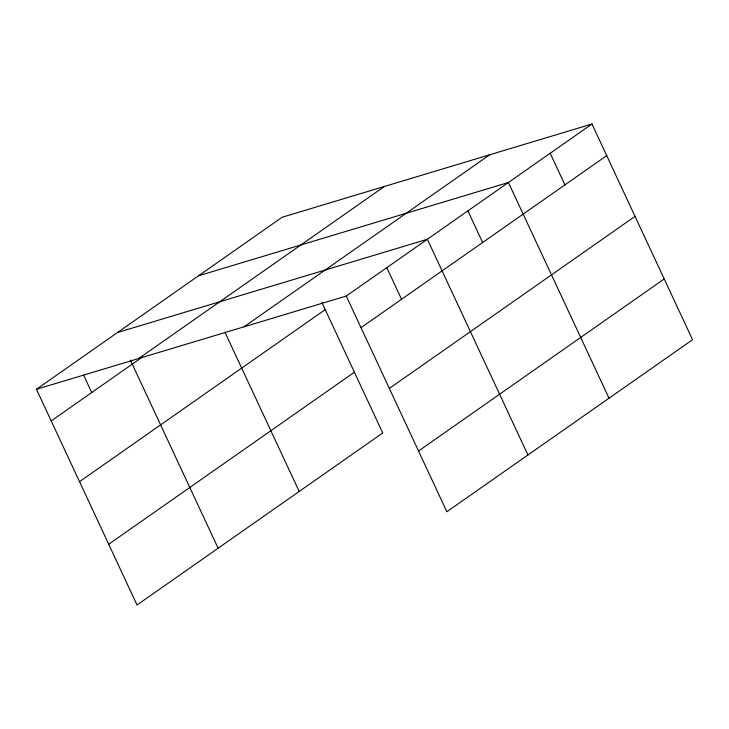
<?xml version="1.0" encoding="UTF-8"?>
<svg xmlns="http://www.w3.org/2000/svg" width="729" height="729" viewBox="0 0 729 729"><rect width="100%" height="100%" fill="white"/><g stroke="black" fill="none" stroke-linecap="round" stroke-linejoin="round"><path stroke-width="1.09" d="M321.853 302.417L382.734 432.962L137.034 604.997L36.45 389.286L282.141 217.251L591.966 124.003L692.55 339.714L446.859 511.749L346.266 296.038L591.966 124.003M138.692 358.513L384.383 186.478M51.194 420.906L142.41 357.046M244.033 326.811L489.724 154.776M79.525 481.659L325.216 309.625M361.019 327.658L606.71 155.623M108.712 544.253L354.403 372.218M389.341 388.411L635.032 216.376M418.528 450.996L664.219 278.961M198.607 275.744L508.423 182.496L609.016 398.207M117.533 332.515L427.349 239.267L527.933 454.978M36.45 389.286L346.266 296.038M550.195 153.245L564.939 184.865M467.89 210.881L482.634 242.502M386.807 267.652L401.551 299.273M224.878 332.078L299.191 491.455M130.373 360.062L218.117 548.226M83.653 375.18L91.736 392.521"/></g></svg>
